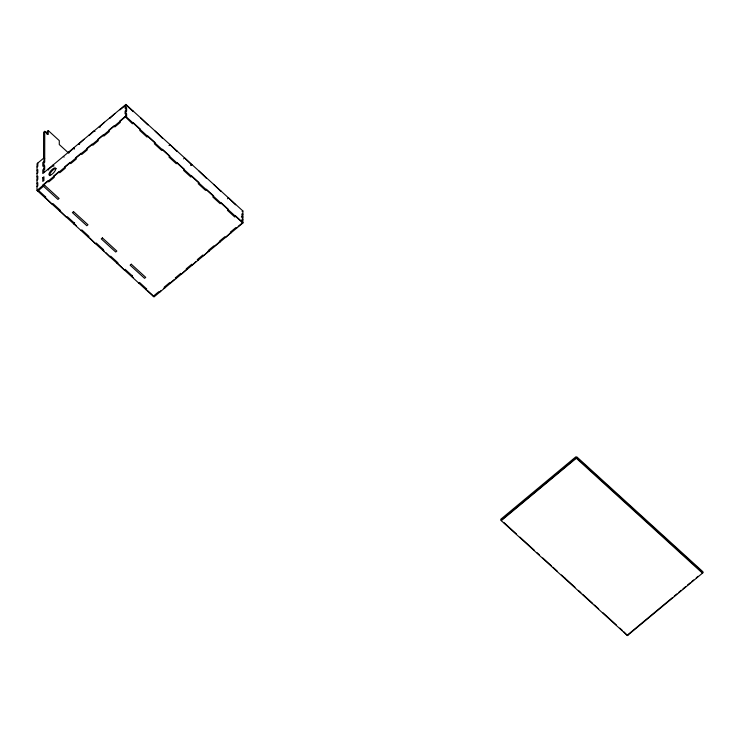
<?xml version="1.0" encoding="UTF-8"?>
<svg xmlns="http://www.w3.org/2000/svg" width="740" height="740" viewBox="0 0 740 740"><rect width="100%" height="100%" fill="white"/><g stroke="black" fill="none" stroke-linecap="round" stroke-linejoin="round"><path stroke-width="1.11" d="M43.558 158.406L43.605 132.284L44.752 131.322L44.705 162.254L43.965 161.588L42.809 162.541L42.809 166.213L43.956 165.251L44.696 165.927L44.687 169.59L43.956 168.924L42.8 169.886L42.791 173.549L125.902 104.433L242.877 210.974L242.85 223.027L153.976 296.953L37 190.411L37.046 163.669L43.974 157.916L44.705 158.582M37.814 163.031L37.814 166.306L37.037 166.953M43.947 172.596L43.974 157.916M47.101 134.486L47.101 131.535L48.257 130.573L59.292 140.628L59.283 144.559L68.607 153.051M48.257 130.573L48.248 134.504L44.752 131.322M53.817 166.186L53.086 164.992L53.817 165.658M74.407 149.064L73.667 147.871L74.407 148.546M74.601 222.786L73.834 223.952L74.601 223.314L67.377 216.737L66.609 217.375L59.394 210.28L59.394 210.808L60.162 210.16L52.947 203.593L52.17 204.231L44.955 197.127L44.955 197.654L45.723 197.016L38.508 190.439M83.962 139.314L78.81 144.115L78.819 143.597L79.55 144.263M88.273 236.578L88.273 237.105L89.041 236.467L81.816 229.89L81.049 230.529M89.105 135.031L89.105 135.559L94.258 130.758L94.988 131.424M104.543 122.192L99.4 127.003L99.4 126.475L100.131 127.141M109.687 117.91L109.687 118.437L114.839 113.636M119.982 109.354L119.982 109.881L125.902 104.96L133.209 111.62L133.209 111.093M125.106 116.606L132.423 123.793L133.191 122.627L140.498 129.287L139.731 130.453L147.038 137.103L147.815 135.947L155.123 142.598L154.355 143.763L161.662 150.424L162.43 149.258L169.747 155.918L168.97 157.084L176.287 163.744L177.054 162.578L184.362 169.238L183.594 170.404L190.911 177.064L191.679 175.898L198.986 182.558L198.218 183.714L205.526 190.374L206.303 189.209L213.61 195.869L212.843 197.034L220.15 203.694L220.918 202.529L228.235 209.189L227.458 210.354L234.774 217.014L235.542 215.849L242.85 222.509L238.141 226.422M125.125 105.598L125.125 108.355L125.892 107.707L126.633 108.382L126.623 111.13L125.892 110.464L125.115 111.102L125.115 113.858L125.883 113.211L126.623 113.886L126.614 116.633L125.874 115.967L119.603 121.184L120.333 122.378L114.83 126.965L114.099 125.763L108.586 130.351L109.326 131.544L103.813 136.123L103.082 134.93L97.578 139.508L98.309 140.702L92.805 145.281L92.065 144.087L86.562 148.666L87.292 149.859L81.788 154.438L81.058 153.245L75.545 157.824L76.285 159.017L70.772 163.605L70.041 162.402L64.537 166.99L65.268 168.184L59.764 172.762L59.024 171.569L53.521 176.148L54.261 177.341L48.748 181.92L48.017 180.727L42.504 185.305L43.244 186.499L37.74 191.077M242.85 223.027L125.874 116.495L125.902 104.433M132.349 275.391L131.581 276.557L132.349 275.909L125.134 269.341L124.366 269.98L117.142 262.876L117.142 263.403L117.91 262.765L110.695 256.188L109.927 256.826L105.913 252.655M140.517 117.752L147.833 124.931L147.833 124.413M146.021 289.183L146.021 289.701L146.788 289.062L139.573 282.486L138.796 283.124M153.236 295.75L153.236 296.278L158.749 291.699L159.479 292.365L161.052 290.533M155.141 131.072L162.449 138.251L162.458 137.723M177.073 151.043L177.073 151.571L169.765 144.383M176 278.101L176 278.629L175.269 277.963L180.773 273.375L181.504 274.05L187.017 268.944L187.017 269.471L186.276 268.796L191.79 264.217L192.52 264.892L195.665 261.747M190.929 165.529L191.697 164.891L184.389 157.703M191.697 164.891L191.697 164.363L190.929 165.001M198.033 259.786L198.024 260.314L197.293 259.638L202.797 255.06L203.537 255.725L209.041 250.629L209.041 251.147L208.31 250.481L213.814 245.902L214.544 246.568L214.554 246.041M199.005 171.023L206.321 178.201L206.321 177.683M213.629 184.334L220.936 191.521L220.936 190.994M235.561 204.314L235.561 204.841L228.253 197.654M236.578 227.726L236.578 228.253L235.838 227.578L230.334 232.156L231.065 232.832L231.074 232.304L225.561 237.411L224.831 236.735L219.317 241.323L220.058 241.989L220.058 241.462L215.34 245.393M242.119 221.834L242.119 219.086L242.859 219.752L242.091 220.391M242.091 217.643L242.859 217.005L242.128 216.33L242.128 213.583L242.868 214.249L242.1 214.887M501.257 520.655L500.74 519.286L575.766 456.885L702.972 572.751L627.428 635.567L501.257 520.655L576.284 458.254L576.83 456.904L703 571.817L702.454 573.167L576.284 458.254M627.428 635.567L624.042 631.96M37.037 170.228L37.805 169.59L37.796 172.864L37.028 173.502M37.028 176.777L37.796 176.138L37.786 179.413L37.019 180.061M53.086 165.519L47.934 169.793L47.943 169.275L48.673 169.941M73.667 148.398L68.524 152.681L68.524 152.153L69.255 152.819M37.009 183.335L37.786 182.697L37.777 185.971L37.009 186.61M37 190.411L125.874 116.495M168.998 145.549L169.765 144.911M183.613 158.869L184.389 158.231M227.485 198.82L228.253 198.181M242.1 211.612L242.877 210.974M241.36 216.968L242.128 216.33M163.42 288.572L164.992 287.268L164.992 287.786L164.252 287.12L169.756 282.541L170.496 283.207M170.496 282.68L174.427 279.415M501.257 520.127L576.284 457.727M672.447 597.606L627.428 635.04L627.946 635.142M674.214 596.135L676.86 593.933M678.626 592.462L681.272 590.261M683.038 588.79L685.684 586.589M687.451 585.127L690.096 582.916M691.863 581.455L693.63 579.984M696.275 577.783L698.042 576.312M503.801 522.44L516.52 534.03M519.915 537.12L534.326 550.245M536.87 552.567L539.414 554.88M542.809 557.969L551.291 565.693M552.984 567.238L557.229 571.104M561.466 574.962L575.008 587.292M578.384 590.372L580.928 592.685M582.611 594.229L592.759 603.47M594.451 605.005L598.679 608.854M602.906 612.711L616.438 625.032M619.815 628.112L622.359 630.424M63.381 156.436L64.112 157.102M73.834 223.434L76.239 225.626M89.873 238.039L95.488 243.682L96.256 243.035L103.48 249.611L102.703 250.25L102.703 249.732L104.312 251.193M131.581 276.029L133.191 277.491M147.621 290.644L152.44 295.019M564.861 578.051L564.861 578.578M49.793 175.648A4.792 1.702 -47.7 0 1 51.809 171.171A4.792 1.702 -47.7 0 1 56.138 168.581M42.781 177.748L42.781 181.42L43.928 180.458L43.938 176.786L42.781 177.748M44.659 185.324L43.503 186.276L57.942 199.43L59.098 198.468L44.659 185.324M73.538 211.621L72.381 212.584L86.821 225.728L87.977 224.766L73.538 211.621M102.416 237.919L101.26 238.881L115.699 252.025L116.846 251.073L102.416 237.919M131.285 264.217L130.138 265.179L144.568 278.332L145.725 277.371L131.285 264.217M51.495 174.603A4.792 1.702 -47.7 0 0 55.741 168.193A4.792 1.702 -47.7 0 0 49.95 171.948A4.792 1.702 -47.7 0 0 51.495 174.603"/></g></svg>
